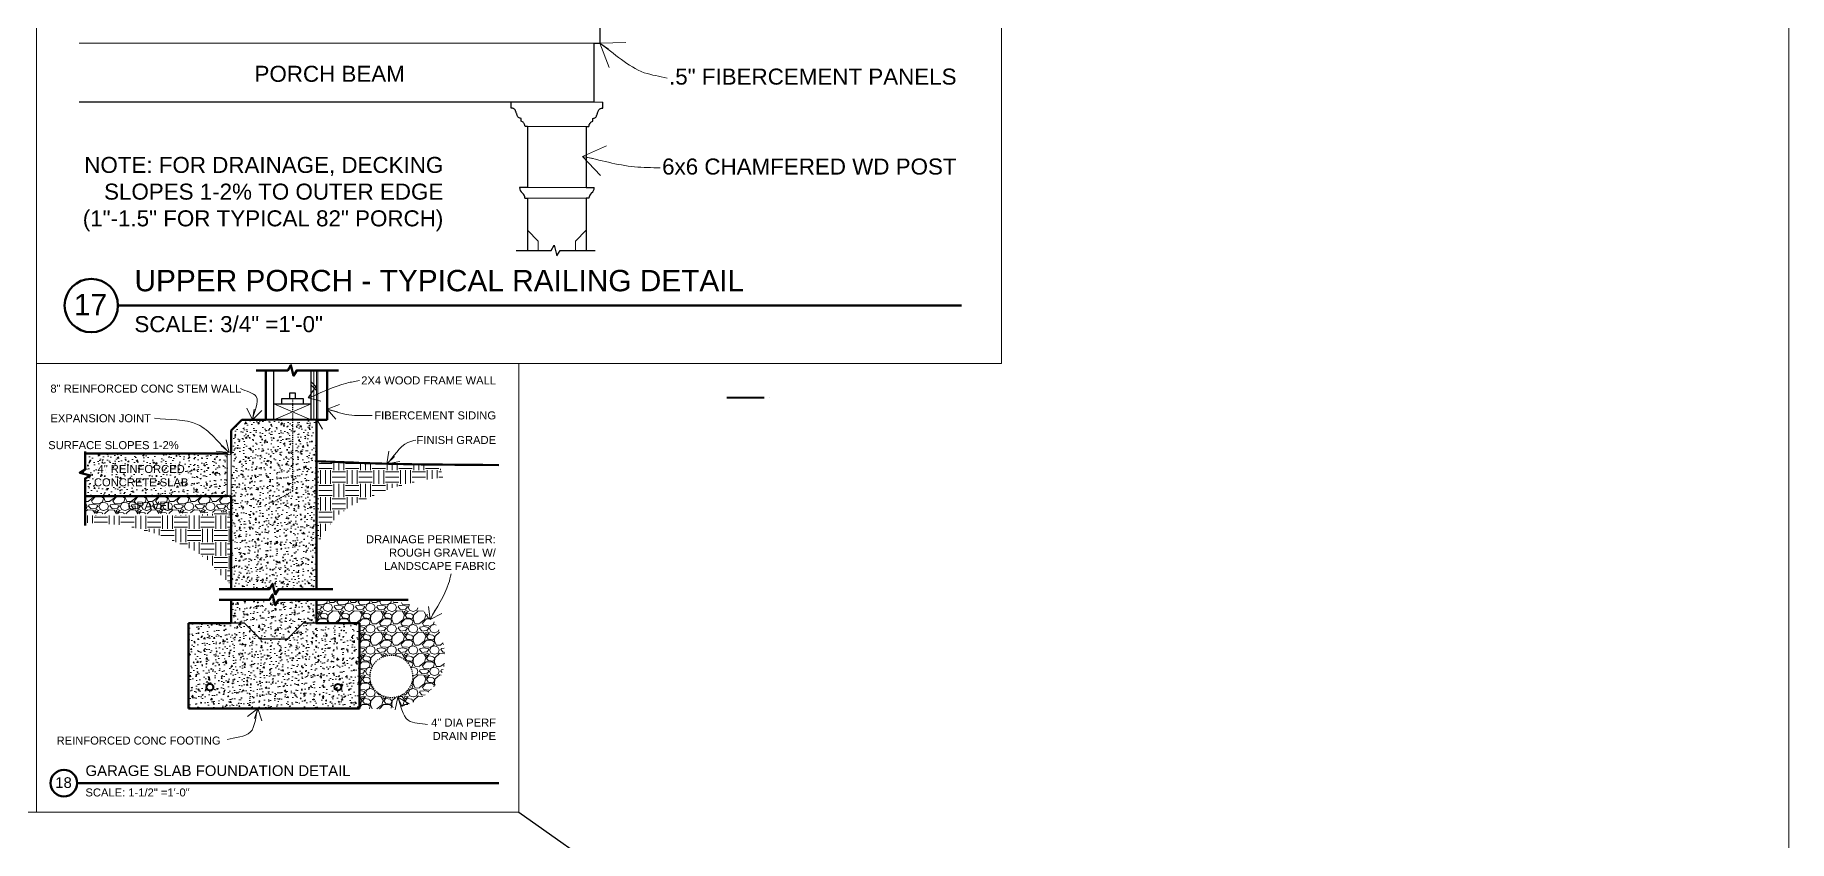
# Model space of a CAD drawing. Header units: inches. Extents: x -4969 to 16721, y 2489 to 24693.
# Drawn here: x 1416.7 to 1581, y 3695.8 to 3771.2 of the extents above; entities that cross this region are included whole.
import ezdxf

# ---------------------------------------------------------------- set-up
doc = ezdxf.new("R2010")
doc.units = ezdxf.units.IN
doc.header["$MEASUREMENT"] = 0
doc.linetypes.add('DASHED2', pattern=[0.375, 0.25, -0.125])
doc.layers.get('0').update_dxf_attribs({"lineweight": 5})
doc.layers.add('0-NPLT', color=1, linetype='Continuous', plot=False)
for name, color, linetype, lineweight in [('1', 1, 'Continuous', 9), ('2', 6, 'Continuous', 20), ('3', 3, 'Continuous', 30), ('4', 2, 'Continuous', 40), ('5', 4, 'Continuous', 50), ('A-TEXTx', 7, 'Continuous', 20), ('TB-11x17', 7, 'Continuous', 100)]:
    doc.layers.add(name, color=color, linetype=linetype, lineweight=lineweight)
doc.styles.get("Standard").update_dxf_attribs({"font": 'Arial.ttf'})
doc.dimstyles.get("Standard").update_dxf_attribs({"dimtxt": 3, "dimasz": 2, "dimexe": 0.03125, "dimexo": 0.0625, "dimgap": 0.03125, "dimtad": 0, "dimtoh": 1, "dimdec": 4, "dimlfac": 0.99985, "dimzin": 0, "dimdsep": 46, "dimlunit": 4, "dimtxsty": 'Standard', "dimblk": 'ARCHTICK', "dimblk1": 'ARCHTICK', "dimblk2": 'ARCHTICK', "dimcen": 0.09, "dimclrt": 256, "dimadec": 0, "dimazin": 0, "dimtfac": 1, "dimtdec": 4, "dimtofl": 0, "dimtmove": 0, "dimatfit": 3, "dimfxl": 1, "dimtolj": 1, "dimtzin": 0, "dimarcsym": 0})
pattern_1 = [(50, (0, 0), (1.19543364, -0.1045869), [0.125, -1.375]), (355, (0, 0), (-0.23125222, 1.25365356), [0.1, -1.1]), (100.451444, (0.0996, -0.0087), (0.9641814, 1.14906665), [0.10623365, -1.1685702]), (46.1842, (0, 0.3333), (1.77873555, -0.27586547), [0.1875, -2.0625]), (96.635635, (0.1482, 0.3103), (1.5577699, 1.623531), [0.1593506, -1.7528563]), (351.184164, (0, 0.3333), (1.5577699, 1.623531), [0.15, -1.65]), (21, (0.1667, 0.25), (0.99484509, -0.67103148), [0.125, -1.375]), (326, (0.1667, 0.25), (0.40552555, 1.2085834), [0.1, -1.1]), (71.451445, (0.2496, 0.1941), (1.40037063, 0.53755192), [0.10623365, -1.1685702]), (37.5, (0, 0), (0.020266426, 0.55482309), [0, -1.08666667, 0, -1.11666667, 0, -1.10416667]), (7.5, (0, 0), (0.43844923, 0.65735285), [0, -0.63666667, 0, -1.06166667, 0, -0.42083333]), (327.5, (-0.37167, 0), (0.88970406, -0.037591453), [0, -0.41666667, 0, -1.3, 0, -1.725]), (317.5, (-0.5383, 0), (0.97197695, 0.16684164), [0, -0.54166667, 0, -0.86333333, 0, -1.225])]

# ---------------------------------------------------------------- blocks, each defined once
blk = doc.blocks.new('BORDER 11X17')
at = {"layer": '0-NPLT', "lineweight": 9, "ltscale": 0.1}
blk.add_lwpolyline([(29792.74, -10473.77), (29078.74, -10473.77), (29078.74, -10977.77), (29792.74, -10977.77)], close=True, dxfattribs=at)
blk = doc.blocks.new('_ArchTick')
at = {"color": 0, "linetype": 'ByBlock', "lineweight": 0, "const_width": 0.15}
blk.add_lwpolyline([(-0.5, -0.5), (0.5, 0.5)], dxfattribs=at)

msp = doc.modelspace()

# ---------------------------------------------------------------- hatches: boundary and pattern name
at = {"layer": '1', "ltscale": 0.25}
h = msp.add_hatch(dxfattribs=at)
h.set_pattern_fill('EARTH', color=256, scale=5, style=0)
h.set_pattern_definition([(0, (1121.9938, 976.9053), (1.25, 1.25), [1.25, -1.25]), (0, (1121.9938, 977.374), (1.25, 1.25), [1.25, -1.25]), (0, (1121.9938, 977.8428), (1.25, 1.25), [1.25, -1.25]), (90, (1122.1501, 977.999), (-1.25, 1.25), [1.25, -1.25]), (90, (1122.6188, 977.999), (-1.25, 1.25), [1.25, -1.25]), (90, (1123.0876, 977.999), (-1.25, 1.25), [1.25, -1.25])])
edge = h.paths.add_edge_path()
edge.add_line((1443.0418674, 3723.3931963), (1444.0121883, 3725.0738413))
edge.add_line((1444.0121883, 3725.0738413), (1445.034916, 3726.2957906))
edge.add_line((1445.034916, 3726.2957906), (1446.4259971, 3727.2850039))
edge.add_line((1446.4259971, 3727.2850039), (1449.8870361, 3728.7883859))
edge.add_line((1449.8870361, 3728.7883859), (1452.8661851, 3729.5866465))
edge.add_line((1452.8661851, 3729.5866465), (1454.8681211, 3729.8449797))
edge.add_line((1454.8681211, 3729.8449797), (1454.560952, 3730.9913502))
edge.add_spline(control_points=[(1454.560952, 3730.9913502), (1451.8715503, 3731.0337435), (1448.031672, 3731.1633774), (1444.192649, 3731.3013469), (1443.0418674, 3731.3431081)], knot_values=[-15.527046282, -15.527046282, -15.527046282, -15.527046282, -7.4573924002, -4.002760655, -4.002760655, -4.002760655, -4.002760655], degree=3, periodic=0)
edge.add_line((1443.0418674, 3731.3431081), (1443.0418674, 3729.7931963))
edge.add_arc((1443.1353602, 3729.6056963), 0.2095165, 116.502150372, 243.497849628)
edge.add_line((1443.0418674, 3729.4181963), (1443.0418674, 3726.5931963))
edge.add_arc((1443.1353602, 3726.4056963), 0.2095165, 116.502150373, 243.497849627)
edge.add_line((1443.0418674, 3726.2181963), (1443.0418674, 3723.3931963))
h = msp.add_hatch(dxfattribs=at)
h.set_pattern_fill('GRAVEL', color=256, scale=2, style=0)
h.set_pattern_definition([(228.0128, (1116.51904, 981.1251), (-15.999996464, -18.000002683), [0.269072, -26.638176]), (184.9697, (1116.33904, 980.925094), (24.000002103, 1.999982614), [0.461736, -45.71185]), (132.5104, (1115.87904, 980.8851), (19.9999814367, -22.000017348), [0.325576, -32.232064]), (267.2737, (1115.09904, 980.38509), (1.9999920355, 40.00000059), [0.420476, -41.627116]), (292.8337, (1115.07904, 979.96509), (-10.000019811, 23.9999928236), [0.41231, -40.818746]), (357.2737, (1115.23904, 979.58509), (-40.00000059, 1.9999920355), [0.420476, -41.627116]), (37.6942, (1115.65904, 979.565094), (-26.0000146912, -19.9999808103), [0.556058, -55.049698]), (72.2553, (1116.09904, 979.905094), (14.0000215254, 43.9999924625), [0.524976, -51.972642]), (121.4296, (1116.25904, 980.40509), (-16.0000164684, 25.999990073), [0.4219, -41.768146]), (175.2364, (1116.03904, 980.7651), (22.000001893, -1.999983065), [0.481664, -23.601526]), (222.3974, (1115.55904, 980.805094), (-24.0000147021, -21.999984164), [0.622896, -61.66675]), (138.8141, (1117.07904, 980.3651), (-14.000005894, 11.999994627), [0.212602, -21.047688]), (171.4692, (1116.91904, 980.50509), (25.9999965696, -4.00001582), [0.404474, -40.043022]), (225, (1116.519, 980.5651), (-4e-16, -2.0000006), [0.282842, -2.545584]), (203.1986, (1116.37904, 980.8051), (9.999999461, 4.00000265), [0.152316, -15.07923]), (291.8014, (1116.23904, 980.7451), (-1.99999982, 6.000000546), [0.215406, -10.554924]), (30.9638, (1116.31904, 980.5451), (5.999996045, 4.000004967), [0.349858, -11.312046]), (161.5651, (1116.61904, 980.7251), (4.00000087, -1.9999968), [0.252982, -6.071574]), (16.3895, (1115.07904, 980.7451), (20.000004397, 5.9999854196), [0.3544, -35.08569]), (70.3462, (1115.41904, 980.8451), (-7.999990495, -22.000004271), [0.297322, -29.434816]), (293.1986, (1116.61904, 981.1251), (-4.00000265, 9.999999461), [0.30463, -14.926916]), (343.6105, (1116.73904, 980.8451), (-20.000004397, 5.9999854196), [0.3544, -35.08569]), (339.444, (1115.07904, 979.5051), (-10.00000369, 3.999991993), [0.34176, -16.746248]), (294.7751, (1115.39904, 979.3851), (-9.9999843785, 22.000006844), [0.286356, -28.349286]), (66.8014, (1116.63904, 979.1251), (4.00000265, 9.999999461), [0.30463, -14.926916]), (17.354, (1116.75904, 979.4051), (-26.000004038, -7.9999890045), [0.335262, -33.190848]), (69.444, (1115.65904, 979.1251), (-3.999991993, -10.00000369), [0.17088, -16.917128]), (101.3099, (1116.51904, 979.1251), (-1.999995264, 8.000001504), [0.10198, -10.096058]), (165.9638, (1116.49904, 979.2251), (6.00000109, -1.999996115), [0.41231, -7.8339]), (186.009, (1116.09904, 979.32509), (19.999999502, 1.999998635), [0.3821, -37.827846]), (303.6901, (1116.31904, 980.3651), (-2.00000267, 3.99999912), [0.288444, -6.922658]), (353.1572, (1116.47904, 980.125094), (33.999998731, -4.0000159958), [0.503588, -49.855126]), (60.9454, (1116.97904, 980.0651), (-8.000000054, -14.000000769), [0.205912, -20.385348]), (90, (1117.079, 980.245), (-2, 2), [0.12, -1.88]), (120.2564, (1116.05904, 979.3851), (7.9999897736, -14.000004912), [0.277848, -27.50704]), (48.0128, (1115.91904, 979.6251), (15.999996464, 18.000002683), [0.538144, -26.369104]), (0, (1116.279, 980.025), (2, 2), [0.52, -1.48]), (325.3048, (1116.79904, 980.0251), (-19.999988518, 14.000017219), [0.316228, -31.306548]), (254.0546, (1117.05904, 979.8451), (-1.999999779, -8.000000253), [0.291204, -14.269016]), (207.646, (1116.97904, 979.565094), (-37.9999916144, -20.0000154263), [0.47413, -46.938948]), (175.4261, (1116.55904, 979.345094), (-26.0000011166, 1.9999896023), [0.501598, -49.658148])])
edge = h.paths.add_edge_path()
edge.add_line((1435.0418674, 3726.5706007), (1435.0418674, 3728.0706007))
edge.add_spline(control_points=[(1435.0418674, 3728.0706007), (1433.8043741, 3728.0969034), (1428.7103982, 3727.8801158), (1421.3433758, 3728.0706007)], knot_values=[-182.5228691029, -182.5228691029, -182.5228691029, -182.5228691029, -178.8094025865, -178.8094025865, -178.8094025865, -178.8094025865], degree=3, periodic=0)
edge.add_line((1421.3433758, 3727.9444451), (1421.3433758, 3726.4444451))
edge.add_spline(control_points=[(1422.5791182, 3726.4444451), (1428.7103982, 3726.3801158), (1433.8043741, 3726.5969034), (1435.0418674, 3726.5706007)], knot_values=[178.8094025865, 178.8094025865, 178.8094025865, 178.8094025865, 182.5228691029, 182.5228691029, 182.5228691029, 182.5228691029], degree=3, periodic=0)
h = msp.add_hatch(dxfattribs=at)
h.set_pattern_fill('EARTH', color=256, scale=5, angle=180, style=0)
h.set_pattern_definition([(180, (1755.9286, 972.6643), (-1.25, 1.25), [1.25, -1.25]), (180, (1755.9286, 973.133), (-1.25, 1.25), [1.25, -1.25]), (180, (1755.9286, 973.6018), (-1.25, 1.25), [1.25, -1.25]), (90, (1755.7723, 973.758), (1.25, 1.25), [1.25, -1.25]), (90, (1755.3036, 973.758), (1.25, 1.25), [1.25, -1.25]), (90, (1754.8348, 973.758), (1.25, 1.25), [1.25, -1.25])])
edge = h.paths.add_edge_path()
edge.add_spline(control_points=[(1421.3433758, 3726.3303264), (1425.8789071, 3726.1509128), (1430.0584441, 3726.2965257), (1433.7297786, 3726.4144446), (1434.8805601, 3726.6965276)], knot_values=[-15.527046282, -15.527046282, -15.527046282, -15.527046282, -7.4573924002, -4.002760655, -4.002760655, -4.002760655, -4.002760655], degree=3, periodic=0)
edge.add_line((1435.0418674, 3727.0588565), (1435.0418674, 3725.5089447))
edge.add_arc((1435.2763383, 3725.3430558), 0.2872207, 144.720473124, 215.279526879)
edge.add_line((1435.0418674, 3725.1771668), (1435.0418674, 3722.3521668))
edge.add_arc((1436.601101, 3722.0840132), 1.5821238, 170.241852221, 189.758147779)
edge.add_line((1435.0418674, 3721.8158596), (1435.0418674, 3719.7541737))
edge.add_line((1435.0418674, 3719.7541737), (1433.9102393, 3720.8328119))
edge.add_line((1433.9102393, 3720.8328119), (1432.8875116, 3722.0547612))
edge.add_line((1432.8875116, 3722.0547612), (1431.4964304, 3723.0439745))
edge.add_line((1431.4964304, 3723.0439745), (1428.0353914, 3724.5473565))
edge.add_line((1428.0353914, 3724.5473565), (1425.0562424, 3725.3456171))
edge.add_line((1425.0562424, 3725.3456171), (1421.3433758, 3725.6039503))
edge.add_line((1421.3433758, 3725.6039503), (1421.3433758, 3726.3303265))
h = msp.add_hatch(dxfattribs=at)
h.set_pattern_fill('GRAVEL', color=256, scale=2, style=0)
h.set_pattern_definition([(228.0128, (1113.51904, 977.67362), (-15.999996464, -18.000002683), [0.269072, -26.638176]), (184.9697, (1113.33904, 977.473615), (24.000002103, 1.999982614), [0.461736, -45.71185]), (132.5104, (1112.87904, 977.43362), (19.9999814367, -22.000017348), [0.325576, -32.232064]), (267.2737, (1112.09904, 976.93362), (1.9999920355, 40.00000059), [0.420476, -41.627116]), (292.8337, (1112.07904, 976.51362), (-10.000019811, 23.9999928236), [0.41231, -40.818746]), (357.2737, (1112.23904, 976.13362), (-40.00000059, 1.9999920355), [0.420476, -41.627116]), (37.6942, (1112.65904, 976.113615), (-26.0000146912, -19.9999808103), [0.556058, -55.049698]), (72.2553, (1113.09904, 976.453615), (14.0000215254, 43.9999924625), [0.524976, -51.972642]), (121.4296, (1113.25904, 976.953615), (-16.0000164684, 25.999990073), [0.4219, -41.768146]), (175.2364, (1113.03904, 977.31362), (22.000001893, -1.999983065), [0.481664, -23.601526]), (222.3974, (1112.55904, 977.353615), (-24.0000147021, -21.999984164), [0.622896, -61.66675]), (138.8141, (1114.07904, 976.91362), (-14.000005894, 11.999994627), [0.212602, -21.047688]), (171.4692, (1113.91904, 977.05362), (25.9999965696, -4.00001582), [0.404474, -40.043022]), (225, (1113.519, 977.1136), (-4e-16, -2.0000006), [0.282842, -2.545584]), (203.1986, (1113.37904, 977.35362), (9.999999461, 4.00000265), [0.152316, -15.07923]), (291.8014, (1113.23904, 977.2936), (-1.99999982, 6.000000546), [0.215406, -10.554924]), (30.9638, (1113.31904, 977.0936), (5.999996045, 4.000004967), [0.349858, -11.312046]), (161.5651, (1113.61904, 977.2736), (4.00000087, -1.9999968), [0.252982, -6.071574]), (16.3895, (1112.07904, 977.29362), (20.000004397, 5.9999854196), [0.3544, -35.08569]), (70.3462, (1112.41904, 977.39362), (-7.999990495, -22.000004271), [0.297322, -29.434816]), (293.1986, (1113.61904, 977.67362), (-4.00000265, 9.999999461), [0.30463, -14.926916]), (343.6105, (1113.73904, 977.39362), (-20.000004397, 5.9999854196), [0.3544, -35.08569]), (339.444, (1112.07904, 976.05362), (-10.00000369, 3.999991993), [0.34176, -16.746248]), (294.7751, (1112.39904, 975.93362), (-9.9999843785, 22.000006844), [0.286356, -28.349286]), (66.8014, (1113.63904, 975.67362), (4.00000265, 9.999999461), [0.30463, -14.926916]), (17.354, (1113.75904, 975.95362), (-26.000004038, -7.9999890045), [0.335262, -33.190848]), (69.444, (1112.65904, 975.67362), (-3.999991993, -10.00000369), [0.17088, -16.917128]), (101.3099, (1113.51904, 975.6736), (-1.999995264, 8.000001504), [0.10198, -10.096058]), (165.9638, (1113.49904, 975.7736), (6.00000109, -1.999996115), [0.41231, -7.8339]), (186.009, (1113.09904, 975.87362), (19.999999502, 1.999998635), [0.3821, -37.827846]), (303.6901, (1113.31904, 976.9136), (-2.00000267, 3.99999912), [0.288444, -6.922658]), (353.1572, (1113.47904, 976.673615), (33.999998731, -4.0000159958), [0.503588, -49.855126]), (60.9454, (1113.97904, 976.61362), (-8.000000054, -14.000000769), [0.205912, -20.385348]), (90, (1114.079, 976.7936), (-2, 2), [0.12, -1.88]), (120.2564, (1113.05904, 975.93362), (7.9999897736, -14.000004912), [0.277848, -27.50704]), (48.0128, (1112.91904, 976.17362), (15.999996464, 18.000002683), [0.538144, -26.369104]), (0, (1113.279, 976.5736), (2, 2), [0.52, -1.48]), (325.3048, (1113.79904, 976.57362), (-19.999988518, 14.000017219), [0.316228, -31.306548]), (254.0546, (1114.05904, 976.39362), (-1.999999779, -8.000000253), [0.291204, -14.269016]), (207.646, (1113.97904, 976.113615), (-37.9999916144, -20.0000154263), [0.47413, -46.938948]), (175.4261, (1113.55904, 975.893615), (-26.0000011166, 1.9999896023), [0.501598, -49.658148])])
edge = h.paths.add_edge_path()
edge.add_spline(control_points=[(1447.0418674, 3708.2056963), (1448.6505018, 3708.1370034), (1451.6975088, 3708.0068883), (1455.8129894, 3711.476387), (1454.2233593, 3717.9633814), (1449.4892455, 3718.3756628), (1445.5363611, 3718.3756628), (1444.9776838, 3718.3756628), (1443.6942899, 3718.3756628)], knot_values=[0, 0, 0, 0, 4.7303677776, 8.9600615865, 14.0312622613, 20.7020179501, 24.2416668616, 26.2878518492, 26.2878518492, 26.2878518492, 26.2878518492], degree=3, periodic=0)
edge.add_line((1443.6942899, 3718.3756563), (1443.0418674, 3718.3756693))
edge.add_line((1443.0418674, 3718.3756693), (1443.0418674, 3716.5806963))
edge.add_arc((1443.1353602, 3716.3931963), 0.2095165, 116.502150372, 243.497849628)
edge.add_line((1443.0418674, 3716.2056963), (1447.0418674, 3716.2056963))
edge.add_line((1447.0418674, 3716.2056963), (1447.0418674, 3708.2056963))
edge = h.paths.add_edge_path(flags=16)
edge.add_arc((1450.0418674, 3711.2056963), 2, 0, 360)
at = {"layer": '2', "ltscale": 0.25}
h = msp.add_hatch(dxfattribs=at)
h.set_pattern_fill('AR-CONC', color=256, scale=0.166667, style=0)
h.set_pattern_definition(pattern_1)
h.paths.add_polyline_path([(1443.0418674, 3735.2344295), (1436.0418674, 3735.2344295), (1435.0418674, 3734.2344295), (1435.0418674, 3732.0706007), (1435.0418674, 3728.0706007), (1435.0418674, 3719.3756628), (1438.626724, 3719.3756628), (1438.9153992, 3719.8756628), (1439.1653992, 3718.8756628), (1439.4540743, 3719.3756628), (1443.0418674, 3719.3756628)])
h = msp.add_hatch(dxfattribs=at)
h.set_pattern_fill('AR-CONC', color=256, scale=0.166667, style=0)
h.set_pattern_definition(pattern_1)
h.paths.add_polyline_path([(1434.6668674, 3728.0706007), (1434.6668674, 3732.0706007), (1421.3433758, 3732.0706007), (1421.3433758, 3730.5676513), (1420.8433758, 3730.2789762), (1421.8433758, 3730.0289762), (1421.3433758, 3729.7403011), (1421.3433758, 3728.0706007)])
h = msp.add_hatch(dxfattribs=at)
h.set_pattern_fill('AR-CONC', color=256, scale=0.166667, style=0)
h.set_pattern_definition([(50, (1121.9938, 977.9053), (1.19543364, -0.1045869), [0.125, -1.375]), (355, (1121.9938, 977.9053), (-0.2312522, 1.25365356), [0.1, -1.1]), (100.4514, (1122.0935, 977.8966), (0.9641823, 1.1490659), [0.10623365, -1.1685702]), (46.1842, (1121.9938, 978.2386), (1.7787351, -0.275865), [0.1875, -2.0625]), (96.6356, (1122.142, 978.2156), (1.5577712, 1.6235298), [0.1593505, -1.752855]), (351.1842, (1121.9938, 978.2386), (1.5577699, 1.623531), [0.15, -1.65]), (21, (1122.1605, 978.1553), (0.9948451, -0.6710315), [0.125, -1.375]), (326, (1122.1605, 978.1553), (0.40552555, 1.2085834), [0.1, -1.1]), (71.4514, (1122.2434, 978.0994), (1.40037105, 0.53755083), [0.10623365, -1.1685702]), (37.5, (1121.99383, 977.9053), (0.020266426, 0.55482309), [0, -1.08666667, 0, -1.11666667, 0, -1.10416667]), (7.5, (1121.99383, 977.9053), (0.43844923, 0.65735285), [0, -0.63666667, 0, -1.06166667, 0, -0.42083333]), (327.5, (1121.62217, 977.9053), (0.88970406, -0.03759145), [0, -0.41666667, 0, -1.3, 0, -1.725]), (317.5, (1121.4555, 977.9053), (0.97197695, 0.16684164), [0, -0.54166667, 0, -0.86333333, 0, -1.225])])
h.paths.add_polyline_path([(1447.0418674, 3708.2056963), (1447.0418674, 3716.2056963), (1443.0418674, 3716.2056963), (1443.0418674, 3718.3756628), (1435.0418674, 3718.3756628), (1435.0418674, 3716.2056963), (1431.0418674, 3716.2056963), (1431.0418674, 3708.2056963)])

# ---------------------------------------------------------------- linework, layer by layer
at = {"layer": '0-NPLT', "ltscale": 0.25}
msp.add_line((1462.0000785, 3698.5008975), (1581.0000785, 3614.5008975), dxfattribs=at)
at = {"layer": '0-NPLT', "lineweight": 9, "ltscale": 0.1}
msp.add_lwpolyline([(1507.2087243, 3824.5008975), (1416.7914326, 3824.5008975), (1416.7914326, 3740.5008975), (1507.2087243, 3740.5008975)], close=True, dxfattribs=at)
msp.add_lwpolyline([(1507.2087243, 3824.5008975), (1416.7914326, 3824.5008975), (1416.7914326, 3740.5008975), (1507.2087243, 3740.5008975)], close=True, dxfattribs=at)
for points in [[(1416.7914326, 3782.5008975), (1343.0000785, 3782.5008975), (1343.0000785, 3698.5008975), (1462.0000785, 3698.5008975), (1462.0000785, 3740.5008975)], [(1416.7914326, 3782.5008975), (1416.7914326, 3698.5008975), (1462.0000785, 3698.5008975), (1462.0000785, 3740.5008975)]]:
    msp.add_lwpolyline(points, dxfattribs=at)
at = {"layer": '1', "ltscale": 0.25}
for p, q in [((1468.311924, 3762.6902029), (1462.8119243, 3762.6902031)), ((1468.311924, 3756.9684157), (1462.811924, 3756.9684157)), ((1468.311924, 3755.9684157), (1462.811924, 3755.9684157)), ((1463.811924, 3751.9684157), (1463.811924, 3751.0714257)), ((1467.311924, 3751.9684157), (1467.311924, 3751.0714257)), ((1442.7918498, 3735.2344295), (1442.7918498, 3739.8532398)), ((1443.0418498, 3735.2344295), (1443.0418498, 3739.8532398)), ((1442.5418498, 3738.779996), (1443.0418498, 3738.279996)), ((1442.5418498, 3738.4845224), (1443.0418498, 3737.9845224)), ((1439.0418498, 3736.7344295), (1442.5418498, 3735.2344295)), ((1439.0418498, 3735.2344295), (1442.5418498, 3736.7344295))]:
    msp.add_line(p, q, dxfattribs=at)
at = {"layer": '1', "lineweight": 5, "ltscale": 0.25}
for p, q in [((1463.811924, 3751.9684157), (1462.811924, 3752.9684157)), ((1468.311924, 3752.9684157), (1467.311924, 3751.9684157))]:
    msp.add_line(p, q, dxfattribs=at)
at = {"layer": '1'}
msp.add_lwpolyline([(1443.1493862, 3739.8532398), (1443.1493862, 3735.1021119), (1443.578921, 3734.3581358)], dxfattribs=at)
at = {"layer": '2'}
for p, q in [((1469.0619242, 3770.4790933), (1420.7914326, 3770.4790933)), ((1434.6668674, 3732.0706007), (1434.6668674, 3728.0706007)), ((1435.0418674, 3732.0706007), (1435.0418674, 3728.0706007))]:
    msp.add_line(p, q, dxfattribs=at)
for centre, start, end in [((1434.8543674, 3732.1640935), 206.502150372, 333.497849627), ((1434.8543674, 3727.9771079), 26.502150373, 153.497849628)]:
    msp.add_arc(centre, 0.2095165, start, end, dxfattribs=at)
at = {"layer": '3'}
for p, q in [((1469.5619249, 3776.2186657), (1469.5619249, 3770.4790933)), ((1469.0619242, 3764.9684157), (1469.0619242, 3770.4790933)), ((1469.0619242, 3770.4790933), (1469.5619249, 3770.4790933)), ((1469.0619242, 3764.9684157), (1420.7914326, 3764.9684157)), ((1461.2717146, 3764.3979546), (1461.2717146, 3764.9684157)), ((1462.2093496, 3763.1897115), (1462.2093496, 3763.4497708)), ((1468.9144986, 3763.1897115), (1468.9144986, 3763.4497708)), ((1469.8521337, 3764.3979546), (1469.8521337, 3764.9684157)), ((1462.8119243, 3762.6902029), (1462.5722462, 3762.6902029)), ((1462.8119243, 3762.6902031), (1462.811924, 3756.9684157)), ((1468.3119246, 3762.6902029), (1468.311924, 3756.9684157)), ((1468.311924, 3762.6902029), (1468.5516021, 3762.6902029)), ((1462.811924, 3755.9684157), (1462.811924, 3751.0714257)), ((1468.311924, 3755.9684157), (1468.311924, 3751.0714257)), ((1485.46803, 3737.3206007), (1485.4680476, 3737.3206007))]:
    msp.add_line(p, q, dxfattribs=at)
at = {"layer": '3', "lineweight": 5, "ltscale": 0.1}
msp.add_line((1461.2717146, 3764.9684157), (1469.8521337, 3764.9684157), dxfattribs=at)
at = {"layer": '3', "ltscale": 0.25}
for p, q in [((1462.811924, 3756.9684157), (1462.061924, 3756.9684157)), ((1468.311924, 3756.9684157), (1469.061924, 3756.9684157)), ((1462.561924, 3755.9684157), (1462.811924, 3755.9684157)), ((1468.561924, 3755.9684157), (1468.311924, 3755.9684157)), ((1439.0418674, 3735.2344295), (1439.0418674, 3739.8532398)), ((1442.5418498, 3735.2344295), (1442.5418498, 3739.8532398)), ((1439.0418498, 3736.7344295), (1442.5418498, 3736.7344295)), ((1436.2918674, 3716.2056963), (1435.0418674, 3716.2056963)), ((1436.2918674, 3716.2056963), (1437.7918674, 3714.7056963)), ((1441.7918674, 3716.2056963), (1440.2918674, 3714.7056963)), ((1443.0418674, 3716.2056963), (1441.7918674, 3716.2056963)), ((1440.2918674, 3714.7056963), (1437.7918674, 3714.7056963))]:
    msp.add_line(p, q, dxfattribs=at)
at = {"layer": '3', "linetype": 'DASHED2', "ltscale": 0.25}
for p, q in [((1440.7918498, 3737.2344295), (1440.7918498, 3728.5576599)), ((1440.7918498, 3728.5576599), (1438.9315083, 3727.4835912))]:
    msp.add_line(p, q, dxfattribs=at)
at = {"layer": '3', "flags": 128}
msp.add_lwpolyline([(1461.7530883, 3751.0714257), (1465.0216675, 3751.0714257), (1465.3103427, 3751.5714257), (1465.5603427, 3750.5714257), (1465.8490178, 3751.0714257), (1469.1438153, 3751.0714257)], dxfattribs=at)
at = {"layer": '3', "ltscale": 0.25}
for points in [[(1439.7918498, 3736.7344295), (1439.7918498, 3737.2344295), (1441.7918498, 3737.2344295), (1441.7918498, 3736.7344295)], [(1440.5145635, 3737.2417409), (1440.5145635, 3737.7417409), (1441.0145635, 3737.7417409), (1441.0145635, 3737.2344295)]]:
    msp.add_lwpolyline(points, dxfattribs=at)
at = {"layer": '3', "linetype": 'DASHED2', "ltscale": 0.25}
msp.add_circle((1450.0418674, 3711.2056963), 2, dxfattribs=at)
at = {"layer": '3', "ltscale": 0.25}
for centre, start, end in [((1462.6693285, 3756.959618), 179.170172765, 233.959929589), ((1468.4545196, 3756.959618), 306.040070411, 0.829827235), ((1461.9545196, 3755.9772135), 359.170172765, 53.959929589), ((1469.1693285, 3755.9772135), 126.040070411, 180.829827235)]:
    msp.add_arc(centre, 0.6074681, start, end, dxfattribs=at)
at = {"layer": '3'}
for points, knots in [([(1462.2093496, 3763.4497708), (1462.1369804, 3763.4572239), (1462.0647603, 3763.4671256), (1461.9628182, 3763.5113028), (1461.8892128, 3763.5982689), (1461.8463574, 3763.7025782), (1461.805417, 3763.80965), (1461.7693953, 3763.9173298), (1461.7322216, 3764.0254689), (1461.6884722, 3764.134149), (1461.6421328, 3764.2348939), (1461.5740319, 3764.3146288), (1461.4919904, 3764.3658991), (1461.3999972, 3764.3946455), (1461.3368735, 3764.3973219), (1461.2717146, 3764.3979546)], [0.01557552425, 0.01557552425, 0.01557552425, 0.01557552425, 0.09130284011, 0.1674336909, 0.24080401046, 0.3221473026, 0.40160414316, 0.47993403118, 0.55878357473, 0.63985997731, 0.72439346972, 0.78854248782, 0.85531718937, 0.92346503952, 0.98678306114, 0.98678306114, 0.98678306114, 0.98678306114]), ([(1468.9144986, 3763.4497708), (1468.9868679, 3763.4572239), (1469.059088, 3763.4671256), (1469.1610301, 3763.5113028), (1469.2346355, 3763.5982689), (1469.2774909, 3763.7025782), (1469.3184312, 3763.80965), (1469.354453, 3763.9173298), (1469.3916267, 3764.0254689), (1469.4353761, 3764.134149), (1469.4817154, 3764.2348939), (1469.5498164, 3764.3146288), (1469.6318578, 3764.3658991), (1469.7238511, 3764.3946455), (1469.7869748, 3764.3973219), (1469.8521337, 3764.3979546)], [0.01557552425, 0.01557552425, 0.01557552425, 0.01557552425, 0.09130284011, 0.1674336909, 0.24080401046, 0.3221473026, 0.40160414316, 0.47993403118, 0.55878357473, 0.63985997731, 0.72439346972, 0.78854248782, 0.85531718937, 0.92346503952, 0.98678306114, 0.98678306114, 0.98678306114, 0.98678306114]), ([(1462.5722462, 3762.6902029), (1462.5636666, 3762.7434549), (1462.5516963, 3762.8147011), (1462.5165042, 3762.9092297), (1462.4741289, 3762.9843641), (1462.4178504, 3763.0566432), (1462.3343482, 3763.1239131), (1462.2624659, 3763.1618347), (1462.2093496, 3763.1897115)], [0.00247900774, 0.00247900774, 0.00247900774, 0.00247900774, 0.18928670372, 0.34693325557, 0.48133545366, 0.6000559173, 0.7825047392, 0.98793420962, 0.98793420962, 0.98793420962, 0.98793420962]), ([(1468.5516021, 3762.6902029), (1468.5601817, 3762.7434549), (1468.572152, 3762.8147011), (1468.6073441, 3762.9092297), (1468.6497194, 3762.9843641), (1468.7059979, 3763.0566432), (1468.7895001, 3763.1239131), (1468.8613824, 3763.1618347), (1468.9144986, 3763.1897115)], [0.00247900774, 0.00247900774, 0.00247900774, 0.00247900774, 0.18928670372, 0.34693325557, 0.48133545366, 0.6000559173, 0.7825047392, 0.98793420962, 0.98793420962, 0.98793420962, 0.98793420962])]:
    msp.add_open_spline(points, degree=3, knots=knots, dxfattribs=at)
at = {"layer": '4', "ltscale": 0.25}
msp.add_line((1481.46803, 3737.3206007), (1484.96803, 3737.3206007), dxfattribs=at)
at = {"layer": '4'}
msp.add_line((1443.0418674, 3735.2344295), (1438.2918674, 3735.2344295), dxfattribs=at)
at = {"layer": '4', "ltscale": 0.25}
for centre in [(1433.0418674, 3710.2056963), (1445.0418674, 3710.2056963)]:
    msp.add_circle(centre, 0.3125, dxfattribs=at)
at = {"layer": '5', "ltscale": 0.1}
for p, q in [((1424.4239713, 3745.9304526), (1503.4661258, 3745.9304526)), ((1420.607702, 3701.215675), (1460.1287792, 3701.215675))]:
    msp.add_line(p, q, dxfattribs=at)
at = {"layer": '5'}
for p, q in [((1438.2918674, 3735.2344295), (1438.2918674, 3739.8532398)), ((1444.0418498, 3735.2344295), (1444.0418498, 3739.8532398)), ((1436.0418674, 3735.2344295), (1435.0418674, 3734.2344295)), ((1435.0418674, 3734.2344295), (1435.0418674, 3732.0706007)), ((1438.2918674, 3735.2344295), (1436.0418674, 3735.2344295)), ((1443.0418674, 3735.2344295), (1443.0418674, 3719.3756628)), ((1443.0418674, 3735.2344295), (1444.0418498, 3735.2344295)), ((1421.3433758, 3732.0706007), (1434.6668674, 3732.0706007)), ((1421.3433758, 3728.0706007), (1434.6668674, 3728.0706007)), ((1435.0418674, 3728.0706007), (1435.0418674, 3719.3756628)), ((1435.0418674, 3718.3756628), (1435.0418674, 3716.2056963)), ((1443.0418674, 3718.3756628), (1443.0418674, 3716.2056963)), ((1431.0418674, 3708.2056963), (1431.0418674, 3716.2056963)), ((1431.0418674, 3716.2056963), (1435.0418674, 3716.2056963)), ((1443.0418674, 3716.2056963), (1447.0418674, 3716.2056963)), ((1447.0418674, 3716.2056963), (1447.0418674, 3708.2056963)), ((1447.0418674, 3708.2056963), (1431.0418674, 3708.2056963))]:
    msp.add_line(p, q, dxfattribs=at)
at = {"layer": '5', "flags": 128}
for points in [[(1437.3825265, 3739.8532398), (1440.3487719, 3739.8532398), (1440.637447, 3740.3532398), (1440.887447, 3739.3532398), (1441.1761222, 3739.8532398), (1445.0836884, 3739.8532398)], [(1421.3433758, 3732.2645631), (1421.3433758, 3730.5676513), (1420.8433758, 3730.2789762), (1421.8433758, 3730.0289762), (1421.3433758, 3729.7403011), (1421.3433758, 3725.3379178)], [(1433.9058006, 3719.3756628), (1438.626724, 3719.3756628), (1438.9153992, 3719.8756628), (1439.1653992, 3718.8756628), (1439.4540743, 3719.3756628), (1444.552075, 3719.3756628)], [(1433.9058006, 3718.3756628), (1438.626724, 3718.3756628), (1438.9153992, 3718.8756628), (1439.1653992, 3717.8756628), (1439.4540743, 3718.3756628), (1451.6186479, 3718.3756628)]]:
    msp.add_lwpolyline(points, dxfattribs=at)
at = {"layer": '5', "ltscale": 0.1}
for centre, radius in [((1421.9239713, 3745.9304526), 2.5), ((1419.357702, 3701.215675), 1.25)]:
    msp.add_circle(centre, radius, dxfattribs=at)
at = {"layer": '5'}
msp.add_open_spline([(1443.0418674, 3731.3431081), (1444.192649, 3731.3013469), (1447.9870878, 3731.1649797), (1451.7823622, 3731.0367556), (1460.1200103, 3730.9934992)], degree=3, knots=[4.002760655, 4.002760655, 4.002760655, 4.002760655, 7.4573924002, 15.3932099909, 15.3932099909, 15.3932099909, 15.3932099909], dxfattribs=at)

# ---------------------------------------------------------------- block references
at = {"ltscale": 0.1}
msp.add_blockref('BORDER 11X17', (-28211.7391542, 14592.2729885), dxfattribs=at)

# ---------------------------------------------------------------- texts
for s, insert, char_height, width, attachment_point in [('UPPER PORCH - TYPICAL RAILING DETAIL', (1425.9739203, 3749.2625037), 2, 156.107329603, 1), ('17', (1421.8550939, 3746.0163749), 2, 5.575289045, 5), ('GARAGE SLAB FOUNDATION DETAIL', (1421.3826764, 3702.8817006), 1, 78.053664802, 1), ('18', (1419.3232632, 3701.2586362), 1, 2.787644522, 5)]:
    msp.add_mtext(s, dxfattribs=dict(at, insert=insert, char_height=char_height, width=width, attachment_point=attachment_point))
at = {"layer": 'A-TEXTx', "ltscale": 0.5, "char_height": 1.5, "attachment_point": 6}
for s, insert, width in [('PORCH BEAM', (1451.30488, 3767.6115295), 38.142814288), (' .5" FIBERCEMENT PANELS', (1503.0032303, 3767.3494735), 38.142814288), ('NOTE: FOR DRAINAGE, DECKING SLOPES 1-2% TO OUTER EDGE (1"-1.5" FOR TYPICAL 82" PORCH)', (1454.9085502, 3756.3659856), 37.049138407), ('6x6 CHAMFERED WD POST', (1503.0032303, 3758.9301542), 38.142814288)]:
    msp.add_mtext(s, dxfattribs=dict(at, insert=insert, width=width))
at = {"layer": 'A-TEXTx', "ltscale": 0.25, "char_height": 0.75}
for s, insert, attachment_point in [('2X4 WOOD FRAME WALL', (1459.8518744, 3738.9133332), 6), ('8" REINFORCED CONC STEM WALL', (1418.0947622, 3738.1470142), 4), ('EXPANSION JOINT', (1418.0947622, 3735.3711385), 4), ('FIBERCEMENT SIDING', (1459.8518744, 3735.6365829), 6), ('SURFACE SLOPES 1-2%', (1424.001267, 3732.853284), 5), ('{FINISH GRADE }', (1459.8518744, 3733.3332406), 6), ('4" REINFORCED\\PCONCRETE SLAB', (1426.5962381, 3729.9970394), 5), ('GRAVEL', (1427.4665249, 3727.2006796), 5), ('{DRAINAGE PERIMETER: \\PROUGH GRAVEL W/ \\PLANDSCAPE FABRIC }', (1459.8310147, 3722.7920102), 6), ('{4" DIA PERF\\PDRAIN PIPE}', (1459.8496421, 3706.2558072), 6), ('REINFORCED CONC FOOTING', (1418.677299, 3705.19644), 4)]:
    msp.add_mtext(s, dxfattribs=dict(at, insert=insert, attachment_point=attachment_point))
at = {"layer": 'TB-11x17', "ltscale": 0.5, "attachment_point": 1}
for s, insert, char_height, width in [('SCALE: 3/4" =1\'-0"', (1425.9634357, 3744.9377301), 1.5, 24.358726652), ('{SCALE: 1-1/2" =1\'-0"}', (1421.3774342, 3700.7193138), 0.75, 12.179363326)]:
    msp.add_mtext(s, dxfattribs=dict(at, insert=insert, char_height=char_height, width=width))

# ---------------------------------------------------------------- leaders
at = {"layer": 'A-TEXTx', "path_type": 1, "annotation_type": 0, "has_hookline": 1}
for points, override, hookline_direction, text_width in [([(1469.5619249, 3770.4790933), (1473.7452742, 3767.7289078), (1475.8752248, 3767.2258487)], {"dimasz": 2, "dimgap": 0.75, "dimldrblk": 'Open90', "dimlwd": -1}, 0, 27.4164393), ([(1467.9655091, 3759.8919128), (1472.8313305, 3758.9131081), (1475.2230818, 3758.8065294)], {"dimasz": 2, "dimgap": 0.75, "dimldrblk": 'Open90', "dimlwd": -1}, 0, 27.4727149), ([(1437.0418674, 3735.2344295), (1437.3789927, 3737.4022877), (1435.9095644, 3738.1470142)], {"dimasz": 1, "dimgap": 0.25, "dimldrblk": 'Open90', "dimlwd": -1}, 1, 17.8148022), ([(1442.2560168, 3737.2765158), (1445.8840078, 3738.6753764), (1447.0490701, 3738.9074279)], {"dimasz": 1, "dimgap": 0.25, "dimldrblk": 'Open90', "dimlwd": -1}, 0, 12.5653138), ([(1444.0418498, 3736.2121214), (1446.0565594, 3735.6974944), (1448.2440677, 3735.6306776)], {"dimasz": 1, "dimgap": 0.25, "dimldrblk": 'Open90', "dimlwd": -1}, 0, 11.2581855), ([(1434.8543674, 3732.1640935), (1431.8769236, 3734.7953093), (1427.8566828, 3735.3711385)], {"dimasz": 1, "dimgap": 0.25, "dimldrblk": 'Open90', "dimlwd": -1}, 1, 9.3274216), ([(1449.6178088, 3731.0997787), (1451.6012334, 3733.0996041), (1452.3247505, 3733.3332406)], {"dimasz": 1, "dimgap": 0.25, "dimldrblk": 'Open90', "dimlwd": -1}, 0, 7.3091746), ([(1450.6388035, 3709.2678033), (1451.6290679, 3707.0957358), (1453.4281078, 3706.703751)], {"dimasz": 1, "dimgap": 0.25, "dimldrblk": 'Open90', "dimlwd": -1}, 0, 6.0163711), ([(1437.5310827, 3708.2056963), (1436.8222658, 3705.9796622), (1434.6532391, 3705.3035067)], {"dimasz": 1, "dimgap": 0.25, "dimldrblk": 'Open90', "dimlwd": -1}, 1, 15.2189632)]:
    msp.add_leader(points, dimstyle='Standard', override=override, dxfattribs=dict(at, hookline_direction=hookline_direction, text_width=text_width))
at = {"layer": 'A-TEXTx', "path_type": 1}
msp.add_leader([(1453.6891361, 3716.5394257), (1455.4119942, 3719.9111065), (1455.6518204, 3720.7987341)], dimstyle='Standard', override={"dimasz": 1, "dimgap": 0.25, "dimldrblk": 'Open90', "dimlwd": -1}, dxfattribs=at)

doc.saveas('drawing.dxf')
